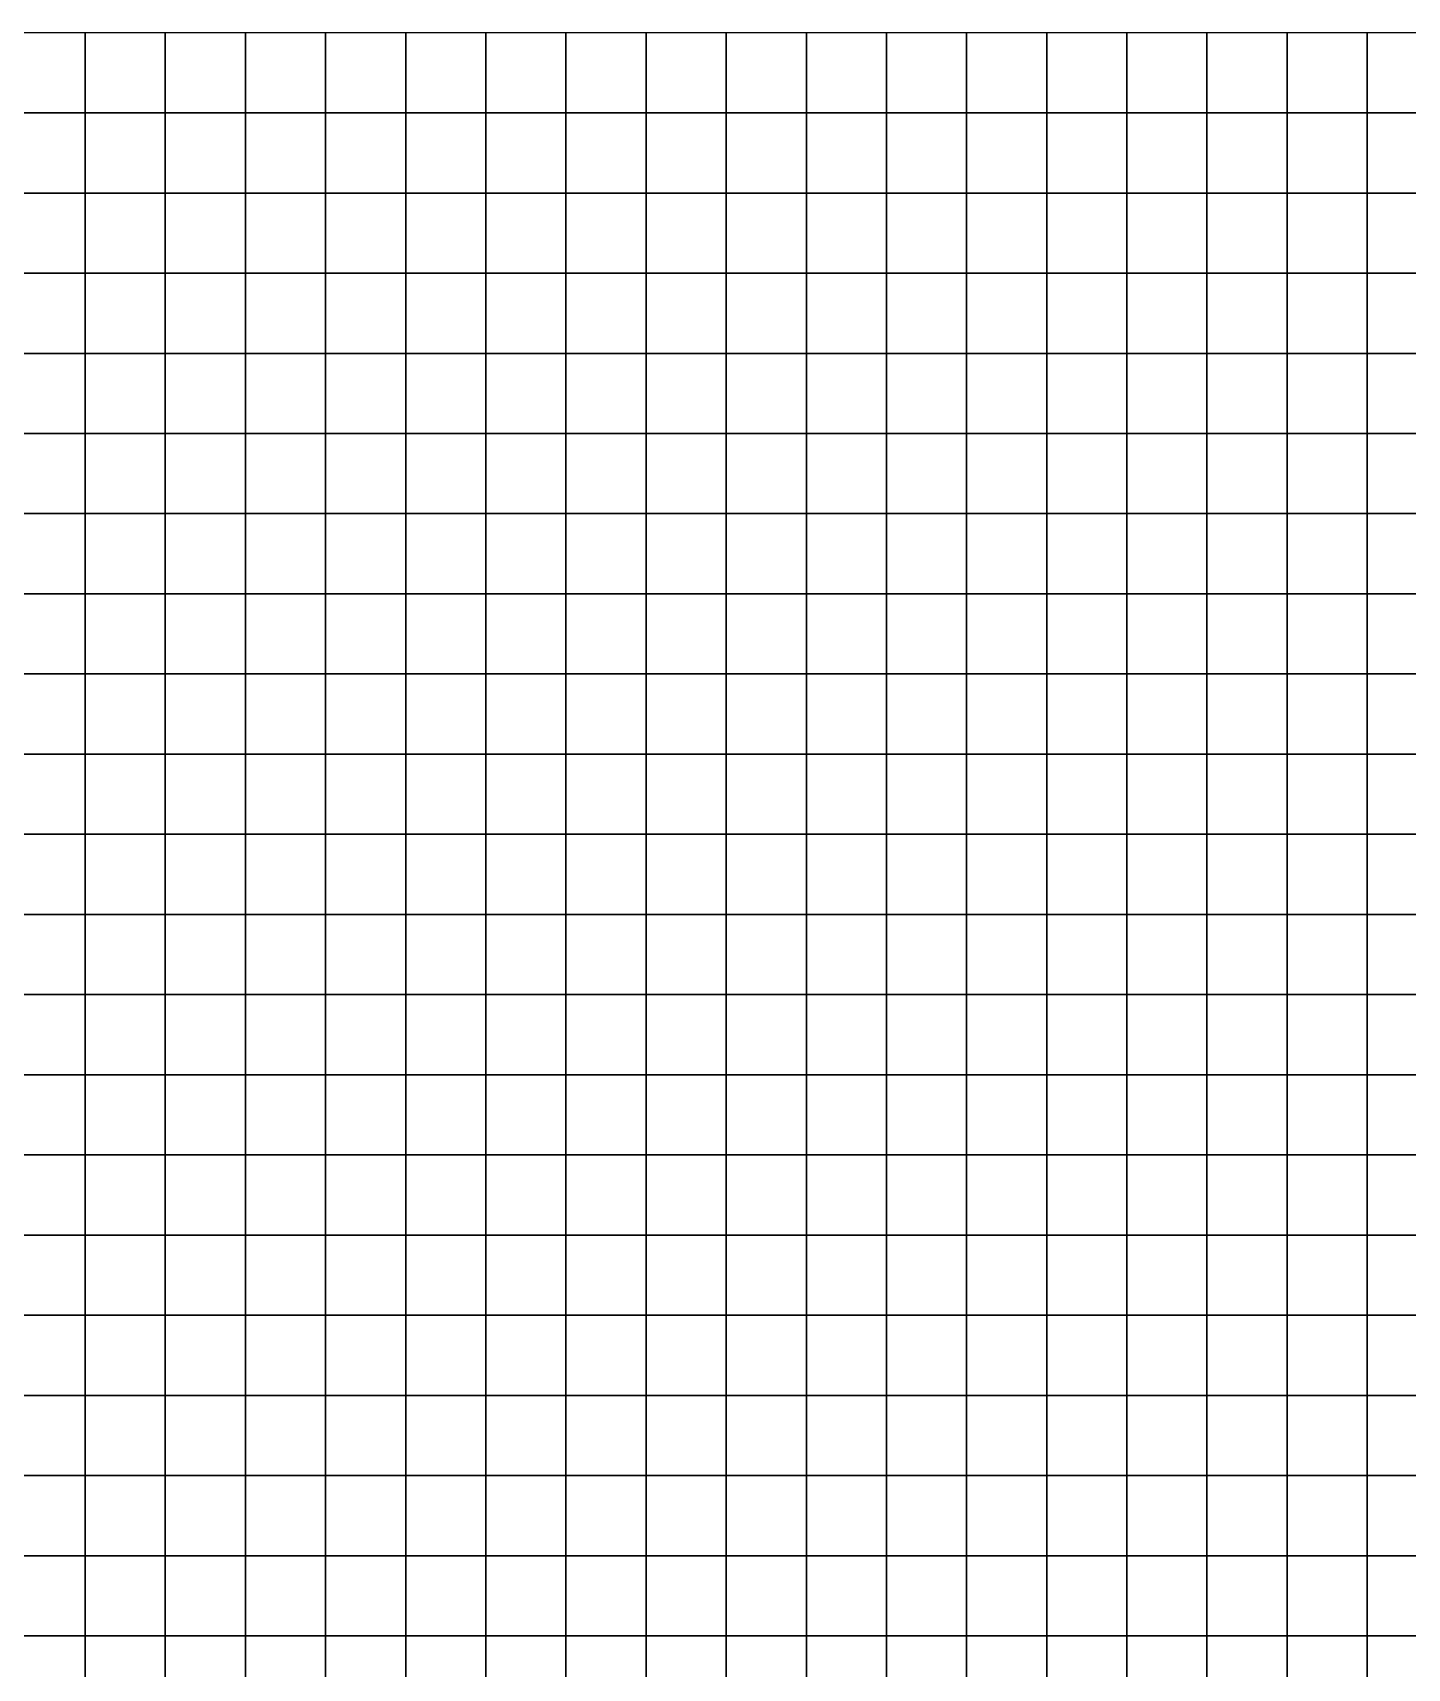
# Model space of a CAD drawing. Header units: metres. Extents: x 0 to 700, y 0 to 800.
# Drawn here: x 173.4 to 345, y 596 to 800 of the extents above; entities that cross this region are included whole.
import ezdxf

# ---------------------------------------------------------------- set-up
doc = ezdxf.new("R2010")
doc.units = ezdxf.units.M

msp = doc.modelspace()

# ---------------------------------------------------------------- linework, layer by layer
at = {"layer": 'C2'}
for points in [[(170, 790, -332.62), (180, 790, -332.88), (180, 800, -333.61), (170, 800, -333.09)], [(180, 790, -332.88), (190, 790, -332.36), (190, 800, -333.48), (180, 800, -333.61)], [(190, 790, -332.36), (200, 790, -332.32), (200, 800, -333.63), (190, 800, -333.48)], [(200, 790, -332.32), (210, 790, -333.01), (210, 800, -334.46), (200, 800, -333.63)], [(210, 790, -333.01), (220, 790, -333.74), (220, 800, -335.28), (210, 800, -334.46)], [(220, 790, -333.74), (230, 790, -334.31), (230, 800, -335.93), (220, 800, -335.28)], [(230, 790, -334.31), (240, 790, -334.51), (240, 800, -336.16), (230, 800, -335.93)], [(240, 790, -334.51), (250, 790, -334.75), (250, 800, -336.42), (240, 800, -336.16)], [(250, 790, -334.75), (260, 790, -334.95), (260, 800, -336.64), (250, 800, -336.42)], [(260, 790, -334.95), (270, 790, -335.06), (270, 800, -336.67), (260, 800, -336.64)], [(270, 790, -335.06), (280, 790, -334.87), (280, 800, -336.39), (270, 800, -336.67)], [(280, 790, -334.87), (290, 790, -334.58), (290, 800, -336.05), (280, 800, -336.39)], [(290, 790, -334.58), (300, 790, -334.03), (300, 800, -335.48), (290, 800, -336.05)], [(300, 790, -334.03), (310, 790, -333.4), (310, 800, -334.85), (300, 800, -335.48)], [(310, 790, -333.4), (320, 790, -332.76), (320, 800, -334.3), (310, 800, -334.85)], [(320, 790, -332.76), (330, 790, -332.41), (330, 800, -334.08), (320, 800, -334.3)], [(330, 790, -332.41), (340, 790, -332), (340, 800, -333.9), (330, 800, -334.08)], [(340, 790, -332), (350, 790, -331.45), (350, 800, -333.58), (340, 800, -333.9)], [(170, 780, -331.45), (180, 780, -331.56), (180, 790, -332.88), (170, 790, -332.62)], [(180, 780, -331.56), (190, 780, -330.56), (190, 790, -332.36), (180, 790, -332.88)], [(190, 780, -330.56), (200, 780, -330.47), (200, 790, -332.32), (190, 790, -332.36)], [(200, 780, -330.47), (210, 780, -331.03), (210, 790, -333.01), (200, 790, -332.32)], [(210, 780, -331.03), (220, 780, -331.72), (220, 790, -333.74), (210, 790, -333.01)], [(220, 780, -331.72), (230, 780, -332.22), (230, 790, -334.31), (220, 790, -333.74)], [(230, 780, -332.22), (240, 780, -332.31), (240, 790, -334.51), (230, 790, -334.31)], [(240, 780, -332.31), (250, 780, -332.53), (250, 790, -334.75), (240, 790, -334.51)], [(250, 780, -332.53), (260, 780, -332.73), (260, 790, -334.95), (250, 790, -334.75)], [(260, 780, -332.73), (270, 780, -332.97), (270, 790, -335.06), (260, 790, -334.95)], [(270, 780, -332.97), (280, 780, -332.87), (280, 790, -334.87), (270, 790, -335.06)], [(280, 780, -332.87), (290, 780, -332.62), (290, 790, -334.58), (280, 790, -334.87)], [(290, 780, -332.62), (300, 780, -332.17), (300, 790, -334.03), (290, 790, -334.58)], [(300, 780, -332.17), (310, 780, -331.63), (310, 790, -333.4), (300, 790, -334.03)], [(310, 780, -331.63), (320, 780, -330.97), (320, 790, -332.76), (310, 790, -333.4)], [(320, 780, -330.97), (330, 780, -330.61), (330, 790, -332.41), (320, 790, -332.76)], [(330, 780, -330.61), (340, 780, -330.03), (340, 790, -332), (330, 790, -332.41)], [(340, 780, -330.03), (350, 780, -329.4), (350, 790, -331.45), (340, 790, -332)], [(170, 770, -330.84), (180, 770, -330.63), (180, 780, -331.56), (170, 780, -331.45)], [(180, 770, -330.63), (190, 770, -329.15), (190, 780, -330.56), (180, 780, -331.56)], [(190, 770, -329.15), (200, 770, -328.77), (200, 780, -330.47), (190, 780, -330.56)], [(200, 770, -328.77), (210, 770, -329.08), (210, 780, -331.03), (200, 780, -330.47)], [(210, 770, -329.08), (220, 770, -329.69), (220, 780, -331.72), (210, 780, -331.03)], [(220, 770, -329.69), (230, 770, -330.08), (230, 780, -332.22), (220, 780, -331.72)], [(230, 770, -330.08), (240, 770, -330.06), (240, 780, -332.31), (230, 780, -332.22)], [(240, 770, -330.06), (250, 770, -330.25), (250, 780, -332.53), (240, 780, -332.31)], [(250, 770, -330.25), (260, 770, -330.43), (260, 780, -332.73), (250, 780, -332.53)], [(260, 770, -330.43), (270, 770, -330.78), (270, 780, -332.97), (260, 780, -332.73)], [(270, 770, -330.78), (280, 770, -330.77), (280, 780, -332.87), (270, 780, -332.97)], [(280, 770, -330.77), (290, 770, -330.52), (290, 780, -332.62), (280, 780, -332.87)], [(290, 770, -330.52), (300, 770, -330.16), (300, 780, -332.17), (290, 780, -332.62)], [(300, 770, -330.16), (310, 770, -329.69), (310, 780, -331.63), (300, 780, -332.17)], [(310, 770, -329.69), (320, 770, -329.02), (320, 780, -330.97), (310, 780, -331.63)], [(320, 770, -329.02), (330, 770, -328.61), (330, 780, -330.61), (320, 780, -330.97)], [(330, 770, -328.61), (340, 770, -327.87), (340, 780, -330.03), (330, 780, -330.61)], [(340, 770, -327.87), (350, 770, -327.08), (350, 780, -329.4), (340, 780, -330.03)], [(170, 760, -330.57), (180, 760, -329.92), (180, 770, -330.63), (170, 770, -330.84)], [(180, 760, -329.92), (190, 760, -327.98), (190, 770, -329.15), (180, 770, -330.63)], [(190, 760, -327.98), (200, 760, -327.24), (200, 770, -328.77), (190, 770, -329.15)], [(200, 760, -327.24), (210, 760, -327.18), (210, 770, -329.08), (200, 770, -328.77)], [(210, 760, -327.18), (220, 760, -327.56), (220, 770, -329.69), (210, 770, -329.08)], [(220, 760, -327.56), (230, 760, -327.8), (230, 770, -330.08), (220, 770, -329.69)], [(230, 760, -327.8), (240, 760, -327.72), (240, 770, -330.06), (230, 770, -330.08)], [(240, 760, -327.72), (250, 760, -327.87), (250, 770, -330.25), (240, 770, -330.06)], [(250, 760, -327.87), (260, 760, -328.03), (260, 770, -330.43), (250, 770, -330.25)], [(260, 760, -328.03), (270, 760, -328.42), (270, 770, -330.78), (260, 770, -330.43)], [(270, 760, -328.42), (280, 760, -328.5), (280, 770, -330.77), (270, 770, -330.78)], [(280, 760, -328.5), (290, 760, -328.3), (290, 770, -330.52), (280, 770, -330.77)], [(290, 760, -328.3), (300, 760, -328.01), (300, 770, -330.16), (290, 770, -330.52)], [(300, 760, -328.01), (310, 760, -327.59), (310, 770, -329.69), (300, 770, -330.16)], [(310, 760, -327.59), (320, 760, -326.88), (320, 770, -329.02), (310, 770, -329.69)], [(320, 760, -326.88), (330, 760, -326.38), (330, 770, -328.61), (320, 770, -329.02)], [(330, 760, -326.38), (340, 760, -325.46), (340, 770, -327.87), (330, 770, -328.61)], [(340, 760, -325.46), (350, 760, -324.46), (350, 770, -327.08), (340, 770, -327.87)], [(170, 750, -330.09), (180, 750, -329.07), (180, 760, -329.92), (170, 760, -330.57)], [(180, 750, -329.07), (190, 750, -326.72), (190, 760, -327.98), (180, 760, -329.92)], [(190, 750, -326.72), (200, 750, -325.71), (200, 760, -327.24), (190, 760, -327.98)], [(200, 750, -325.71), (210, 750, -325.35), (210, 760, -327.18), (200, 760, -327.24)], [(210, 750, -325.35), (220, 750, -325.43), (220, 760, -327.56), (210, 760, -327.18)], [(220, 750, -325.43), (230, 750, -325.49), (230, 760, -327.8), (220, 760, -327.56)], [(230, 750, -325.49), (240, 750, -325.35), (240, 760, -327.72), (230, 760, -327.8)], [(240, 750, -325.35), (250, 750, -325.46), (250, 760, -327.87), (240, 760, -327.72)], [(250, 750, -325.46), (260, 750, -325.62), (260, 760, -328.03), (250, 760, -327.87)], [(260, 750, -325.62), (270, 750, -326.02), (270, 760, -328.42), (260, 760, -328.03)], [(270, 750, -326.02), (280, 750, -326.17), (280, 760, -328.5), (270, 760, -328.42)], [(280, 750, -326.17), (290, 750, -326.07), (290, 760, -328.3), (280, 760, -328.5)], [(290, 750, -326.07), (300, 750, -325.9), (300, 760, -328.01), (290, 760, -328.3)], [(300, 750, -325.9), (310, 750, -325.59), (310, 760, -327.59), (300, 760, -328.01)], [(310, 750, -325.59), (320, 750, -325.01), (320, 760, -326.88), (310, 760, -327.59)], [(320, 750, -325.01), (330, 750, -324.53), (330, 760, -326.38), (320, 760, -326.88)], [(330, 750, -324.53), (340, 750, -323.56), (340, 760, -325.46), (330, 760, -326.38)], [(340, 750, -323.56), (350, 750, -322.53), (350, 760, -324.46), (340, 760, -325.46)], [(170, 740, -328.88), (180, 740, -327.64), (180, 750, -329.07), (170, 750, -330.09)], [(180, 740, -327.64), (190, 740, -324.9), (190, 750, -326.72), (180, 750, -329.07)], [(190, 740, -324.9), (200, 740, -323.72), (200, 750, -325.71), (190, 750, -326.72)], [(200, 740, -323.72), (210, 740, -323.14), (210, 750, -325.35), (200, 750, -325.71)], [(210, 740, -323.14), (220, 740, -322.99), (220, 750, -325.43), (210, 750, -325.35)], [(220, 740, -322.99), (230, 740, -322.94), (230, 750, -325.49), (220, 750, -325.43)], [(230, 740, -322.94), (240, 740, -322.7), (240, 750, -325.35), (230, 750, -325.49)], [(240, 740, -322.7), (250, 740, -322.78), (250, 750, -325.46), (240, 750, -325.35)], [(250, 740, -322.78), (260, 740, -322.95), (260, 750, -325.62), (250, 750, -325.46)], [(260, 740, -322.95), (270, 740, -323.42), (270, 750, -326.02), (260, 750, -325.62)], [(270, 740, -323.42), (280, 740, -323.62), (280, 750, -326.17), (270, 750, -326.02)], [(280, 740, -323.62), (290, 740, -323.67), (290, 750, -326.07), (280, 750, -326.17)], [(290, 740, -323.67), (300, 740, -323.64), (300, 750, -325.9), (290, 750, -326.07)], [(300, 740, -323.64), (310, 740, -323.47), (310, 750, -325.59), (300, 750, -325.9)], [(310, 740, -323.47), (320, 740, -323.17), (320, 750, -325.01), (310, 750, -325.59)], [(320, 740, -323.17), (330, 740, -322.85), (330, 750, -324.53), (320, 750, -325.01)], [(330, 740, -322.85), (340, 740, -322.03), (340, 750, -323.56), (330, 750, -324.53)], [(340, 740, -322.03), (350, 740, -321.19), (350, 750, -322.53), (340, 750, -323.56)], [(170, 730, -326.92), (180, 730, -325.68), (180, 740, -327.64), (170, 740, -328.88)], [(180, 730, -325.68), (190, 730, -322.59), (190, 740, -324.9), (180, 740, -327.64)], [(190, 730, -322.59), (200, 730, -321.45), (200, 740, -323.72), (190, 740, -324.9)], [(200, 730, -321.45), (210, 730, -320.78), (210, 740, -323.14), (200, 740, -323.72)], [(210, 730, -320.78), (220, 730, -320.55), (220, 740, -322.99), (210, 740, -323.14)], [(220, 730, -320.55), (230, 730, -320.42), (230, 740, -322.94), (220, 740, -322.99)], [(230, 730, -320.42), (240, 730, -320.01), (240, 740, -322.7), (230, 740, -322.94)], [(240, 730, -320.01), (250, 730, -320.1), (250, 740, -322.78), (240, 740, -322.7)], [(250, 730, -320.1), (260, 730, -320.28), (260, 740, -322.95), (250, 740, -322.78)], [(260, 730, -320.28), (270, 730, -320.82), (270, 740, -323.42), (260, 740, -322.95)], [(270, 730, -320.82), (280, 730, -321.07), (280, 740, -323.62), (270, 740, -323.42)], [(280, 730, -321.07), (290, 730, -321.15), (290, 740, -323.67), (280, 740, -323.62)], [(290, 730, -321.15), (300, 730, -321.24), (300, 740, -323.64), (290, 740, -323.67)], [(300, 730, -321.24), (310, 730, -321.28), (310, 740, -323.47), (300, 740, -323.64)], [(310, 730, -321.28), (320, 730, -321.21), (320, 740, -323.17), (310, 740, -323.47)], [(320, 730, -321.21), (330, 730, -321.11), (330, 740, -322.85), (320, 740, -323.17)], [(330, 730, -321.11), (340, 730, -320.52), (340, 740, -322.03), (330, 740, -322.85)], [(340, 730, -320.52), (350, 730, -319.99), (350, 740, -321.19), (340, 740, -322.03)], [(170, 720, -325.99), (180, 720, -324.66), (180, 730, -325.68), (170, 730, -326.92)], [(180, 720, -324.66), (190, 720, -321.39), (190, 730, -322.59), (180, 730, -325.68)], [(190, 720, -321.39), (200, 720, -320.1), (200, 730, -321.45), (190, 730, -322.59)], [(200, 720, -320.1), (210, 720, -319.22), (210, 730, -320.78), (200, 730, -321.45)], [(210, 720, -319.22), (220, 720, -318.88), (220, 730, -320.55), (210, 730, -320.78)], [(220, 720, -318.88), (230, 720, -318.62), (230, 730, -320.42), (220, 730, -320.55)], [(230, 720, -318.62), (240, 720, -318.04), (240, 730, -320.01), (230, 730, -320.42)], [(240, 720, -318.04), (250, 720, -318.03), (250, 730, -320.1), (240, 730, -320.01)], [(250, 720, -318.03), (260, 720, -318.15), (260, 730, -320.28), (250, 730, -320.1)], [(260, 720, -318.15), (270, 720, -318.66), (270, 730, -320.82), (260, 730, -320.28)], [(270, 720, -318.66), (280, 720, -318.89), (280, 730, -321.07), (270, 730, -320.82)], [(280, 720, -318.89), (290, 720, -318.94), (290, 730, -321.15), (280, 730, -321.07)], [(290, 720, -318.94), (300, 720, -319.09), (300, 730, -321.24), (290, 730, -321.15)], [(300, 720, -319.09), (310, 720, -319.21), (310, 730, -321.28), (300, 730, -321.24)], [(310, 720, -319.21), (320, 720, -319.22), (320, 730, -321.21), (310, 730, -321.28)], [(320, 720, -319.22), (330, 720, -319.21), (330, 730, -321.11), (320, 730, -321.21)], [(330, 720, -319.21), (340, 720, -318.75), (340, 730, -320.52), (330, 730, -321.11)], [(340, 720, -318.75), (350, 720, -318.42), (350, 730, -319.99), (340, 730, -320.52)], [(170, 710, -326.22), (180, 710, -324.59), (180, 720, -324.66), (170, 720, -325.99)], [(180, 710, -324.59), (190, 710, -321.31), (190, 720, -321.39), (180, 720, -324.66)], [(190, 710, -321.31), (200, 710, -319.64), (200, 720, -320.1), (190, 720, -321.39)], [(200, 710, -319.64), (210, 710, -318.41), (210, 720, -319.22), (200, 720, -320.1)], [(210, 710, -318.41), (220, 710, -317.75), (220, 720, -318.88), (210, 720, -319.22)], [(220, 710, -317.75), (230, 710, -317.26), (230, 720, -318.62), (220, 720, -318.88)], [(230, 710, -317.26), (240, 710, -316.58), (240, 720, -318.04), (230, 720, -318.62)], [(240, 710, -316.58), (250, 710, -316.41), (250, 720, -318.03), (240, 720, -318.04)], [(250, 710, -316.41), (260, 710, -316.42), (260, 720, -318.15), (250, 720, -318.03)], [(260, 710, -316.42), (270, 710, -316.79), (270, 720, -318.66), (260, 720, -318.15)], [(270, 710, -316.79), (280, 710, -317), (280, 720, -318.89), (270, 720, -318.66)], [(280, 710, -317), (290, 710, -317.06), (290, 720, -318.94), (280, 720, -318.89)], [(290, 710, -317.06), (300, 710, -317.2), (300, 720, -319.09), (290, 720, -318.94)], [(300, 710, -317.2), (310, 710, -317.3), (310, 720, -319.21), (300, 720, -319.09)], [(310, 710, -317.3), (320, 710, -317.35), (320, 720, -319.22), (310, 720, -319.21)], [(320, 710, -317.35), (330, 710, -317.33), (330, 720, -319.21), (320, 720, -319.22)], [(330, 710, -317.33), (340, 710, -316.96), (340, 720, -318.75), (330, 720, -319.21)], [(340, 710, -316.96), (350, 710, -316.65), (350, 720, -318.42), (340, 720, -318.75)], [(170, 700, -326.34), (180, 700, -324.63), (180, 710, -324.59), (170, 710, -326.22)], [(180, 700, -324.63), (190, 700, -321.44), (190, 710, -321.31), (180, 710, -324.59)], [(190, 700, -321.44), (200, 700, -319.63), (200, 710, -319.64), (190, 710, -321.31)], [(200, 700, -319.63), (210, 700, -318.19), (210, 710, -318.41), (200, 710, -319.64)], [(210, 700, -318.19), (220, 700, -317.08), (220, 710, -317.75), (210, 710, -318.41)], [(220, 700, -317.08), (230, 700, -316.39), (230, 710, -317.26), (220, 710, -317.75)], [(230, 700, -316.39), (240, 700, -315.68), (240, 710, -316.58), (230, 710, -317.26)], [(240, 700, -315.68), (250, 700, -315.37), (250, 710, -316.41), (240, 710, -316.58)], [(250, 700, -315.37), (260, 700, -315.26), (260, 710, -316.42), (250, 710, -316.41)], [(260, 700, -315.26), (270, 700, -315.36), (270, 710, -316.79), (260, 710, -316.42)], [(270, 700, -315.36), (280, 700, -315.51), (280, 710, -317), (270, 710, -316.79)], [(280, 700, -315.51), (290, 700, -315.73), (290, 710, -317.06), (280, 710, -317)], [(290, 700, -315.73), (300, 700, -315.85), (300, 710, -317.2), (290, 710, -317.06)], [(300, 700, -315.85), (310, 700, -315.94), (310, 710, -317.3), (300, 710, -317.2)], [(310, 700, -315.94), (320, 700, -315.91), (320, 710, -317.35), (310, 710, -317.3)], [(320, 700, -315.91), (330, 700, -315.83), (330, 710, -317.33), (320, 710, -317.35)], [(330, 700, -315.83), (340, 700, -315.61), (340, 710, -316.96), (330, 710, -317.33)], [(340, 700, -315.61), (350, 700, -315.34), (350, 710, -316.65), (340, 710, -316.96)], [(170, 690, -326.37), (180, 690, -324.86), (180, 700, -324.63), (170, 700, -326.34)], [(180, 690, -324.86), (190, 690, -321.93), (190, 700, -321.44), (180, 700, -324.63)], [(190, 690, -321.93), (200, 690, -320.23), (200, 700, -319.63), (190, 700, -321.44)], [(200, 690, -320.23), (210, 690, -318.76), (210, 700, -318.19), (200, 700, -319.63)], [(210, 690, -318.76), (220, 690, -317.27), (220, 700, -317.08), (210, 700, -318.19)], [(220, 690, -317.27), (230, 690, -316.48), (230, 700, -316.39), (220, 700, -317.08)], [(230, 690, -316.48), (240, 690, -315.89), (240, 700, -315.68), (230, 700, -316.39)], [(240, 690, -315.89), (250, 690, -315.48), (250, 700, -315.37), (240, 700, -315.68)], [(250, 690, -315.48), (260, 690, -315.19), (260, 700, -315.26), (250, 700, -315.37)], [(260, 690, -315.19), (270, 690, -314.88), (270, 700, -315.36), (260, 700, -315.26)], [(270, 690, -314.88), (280, 690, -314.94), (280, 700, -315.51), (270, 700, -315.36)], [(280, 690, -314.94), (290, 690, -315.43), (290, 700, -315.73), (280, 700, -315.51)], [(290, 690, -315.43), (300, 690, -315.55), (300, 700, -315.85), (290, 700, -315.73)], [(300, 690, -315.55), (310, 690, -315.53), (310, 700, -315.94), (300, 700, -315.85)], [(310, 690, -315.53), (320, 690, -315.17), (320, 700, -315.91), (310, 700, -315.94)], [(320, 690, -315.17), (330, 690, -315.02), (330, 700, -315.83), (320, 700, -315.91)], [(330, 690, -315.02), (340, 690, -315.04), (340, 700, -315.61), (330, 700, -315.83)], [(340, 690, -315.04), (350, 690, -314.82), (350, 700, -315.34), (340, 700, -315.61)], [(170, 680, -326.84), (180, 680, -325.79), (180, 690, -324.86), (170, 690, -326.37)], [(180, 680, -325.79), (190, 680, -323.35), (190, 690, -321.93), (180, 690, -324.86)], [(190, 680, -323.35), (200, 680, -322.01), (200, 690, -320.23), (190, 690, -321.93)], [(200, 680, -322.01), (210, 680, -320.81), (210, 690, -318.76), (200, 690, -320.23)], [(210, 680, -320.81), (220, 680, -318.85), (220, 690, -317.27), (210, 690, -318.76)], [(220, 680, -318.85), (230, 680, -318.11), (230, 690, -316.48), (220, 690, -317.27)], [(230, 680, -318.11), (240, 680, -317.84), (240, 690, -315.89), (230, 690, -316.48)], [(240, 680, -317.84), (250, 680, -317.33), (250, 690, -315.48), (240, 690, -315.89)], [(250, 680, -317.33), (260, 680, -316.94), (260, 690, -315.19), (250, 690, -315.48)], [(260, 680, -316.94), (270, 680, -315.98), (270, 690, -314.88), (260, 690, -315.19)], [(270, 680, -315.98), (280, 680, -315.91), (280, 690, -314.94), (270, 690, -314.88)], [(280, 680, -315.91), (290, 680, -316.89), (290, 690, -315.43), (280, 690, -314.94)], [(290, 680, -316.89), (300, 680, -316.78), (300, 690, -315.55), (290, 690, -315.43)], [(300, 680, -316.78), (310, 680, -316.54), (310, 690, -315.53), (300, 690, -315.55)], [(310, 680, -316.54), (320, 680, -315.63), (320, 690, -315.17), (310, 690, -315.53)], [(320, 680, -315.63), (330, 680, -315.3), (330, 690, -315.02), (320, 690, -315.17)], [(330, 680, -315.3), (340, 680, -315.67), (340, 690, -315.04), (330, 690, -315.02)], [(340, 680, -315.67), (350, 680, -315.27), (350, 690, -314.82), (340, 690, -315.04)], [(170, 670, -327.74), (180, 670, -326.87), (180, 680, -325.79), (170, 680, -326.84)], [(180, 670, -326.87), (190, 670, -324.79), (190, 680, -323.35), (180, 680, -325.79)], [(190, 670, -324.79), (200, 670, -323.51), (200, 680, -322.01), (190, 680, -323.35)], [(200, 670, -323.51), (210, 670, -322.2), (210, 680, -320.81), (200, 680, -322.01)], [(210, 670, -322.2), (220, 670, -319.79), (220, 680, -318.85), (210, 680, -320.81)], [(220, 670, -319.79), (230, 670, -318.92), (230, 680, -318.11), (220, 680, -318.85)], [(230, 670, -318.92), (240, 670, -318.79), (240, 680, -317.84), (230, 680, -318.11)], [(240, 670, -318.79), (250, 670, -318.16), (250, 680, -317.33), (240, 680, -317.84)], [(250, 670, -318.16), (260, 670, -317.57), (260, 680, -316.94), (250, 680, -317.33)], [(260, 670, -317.57), (270, 670, -316.17), (270, 680, -315.98), (260, 680, -316.94)], [(270, 670, -316.17), (280, 670, -316.01), (280, 680, -315.91), (270, 680, -315.98)], [(280, 670, -316.01), (290, 670, -317.25), (290, 680, -316.89), (280, 680, -315.91)], [(290, 670, -317.25), (300, 670, -317.08), (300, 680, -316.78), (290, 680, -316.89)], [(300, 670, -317.08), (310, 670, -316.69), (310, 680, -316.54), (300, 680, -316.78)], [(310, 670, -316.69), (320, 670, -315.35), (320, 680, -315.63), (310, 680, -316.54)], [(320, 670, -315.35), (330, 670, -314.84), (330, 680, -315.3), (320, 680, -315.63)], [(330, 670, -314.84), (340, 670, -315.38), (340, 680, -315.67), (330, 680, -315.3)], [(340, 670, -315.38), (350, 670, -314.91), (350, 680, -315.27), (340, 680, -315.67)], [(170, 660, -329.32), (180, 660, -328.28), (180, 670, -326.87), (170, 670, -327.74)], [(180, 660, -328.28), (190, 660, -326.45), (190, 670, -324.79), (180, 670, -326.87)], [(190, 660, -326.45), (200, 660, -324.84), (200, 670, -323.51), (190, 670, -324.79)], [(200, 660, -324.84), (210, 660, -323.22), (210, 670, -322.2), (200, 670, -323.51)], [(210, 660, -323.22), (220, 660, -320.35), (220, 670, -319.79), (210, 670, -322.2)], [(220, 660, -320.35), (230, 660, -319.25), (230, 670, -318.92), (220, 670, -319.79)], [(230, 660, -319.25), (240, 660, -319.09), (240, 670, -318.79), (230, 670, -318.92)], [(240, 660, -319.09), (250, 660, -318.25), (250, 670, -318.16), (240, 670, -318.79)], [(250, 660, -318.25), (260, 660, -317.51), (260, 670, -317.57), (250, 670, -318.16)], [(260, 660, -317.51), (270, 660, -315.84), (270, 670, -316.17), (260, 670, -317.57)], [(270, 660, -315.84), (280, 660, -315.61), (280, 670, -316.01), (270, 670, -316.17)], [(280, 660, -315.61), (290, 660, -316.97), (290, 670, -317.25), (280, 670, -316.01)], [(290, 660, -316.97), (300, 660, -316.75), (300, 670, -317.08), (290, 670, -317.25)], [(300, 660, -316.75), (310, 660, -316.24), (310, 670, -316.69), (300, 670, -317.08)], [(310, 660, -316.24), (320, 660, -314.66), (320, 670, -315.35), (310, 670, -316.69)], [(320, 660, -314.66), (330, 660, -314), (330, 670, -314.84), (320, 670, -315.35)], [(330, 660, -314), (340, 660, -314.57), (340, 670, -315.38), (330, 670, -314.84)], [(340, 660, -314.57), (350, 660, -313.99), (350, 670, -314.91), (340, 670, -315.38)], [(170, 650, -329.95), (180, 650, -328.87), (180, 660, -328.28), (170, 660, -329.32)], [(180, 650, -328.87), (190, 650, -327.2), (190, 660, -326.45), (180, 660, -328.28)], [(190, 650, -327.2), (200, 650, -325.5), (200, 660, -324.84), (190, 660, -326.45)], [(200, 650, -325.5), (210, 650, -323.72), (210, 660, -323.22), (200, 660, -324.84)], [(210, 650, -323.72), (220, 650, -320.54), (220, 660, -320.35), (210, 660, -323.22)], [(220, 650, -320.54), (230, 650, -319.28), (230, 660, -319.25), (220, 660, -320.35)], [(230, 650, -319.28), (240, 650, -319.15), (240, 660, -319.09), (230, 660, -319.25)], [(240, 650, -319.15), (250, 650, -318.2), (250, 660, -318.25), (240, 660, -319.09)], [(250, 650, -318.2), (260, 650, -317.35), (260, 660, -317.51), (250, 660, -318.25)], [(260, 650, -317.35), (270, 650, -315.48), (270, 660, -315.84), (260, 660, -317.51)], [(270, 650, -315.48), (280, 650, -315.18), (280, 660, -315.61), (270, 660, -315.84)], [(280, 650, -315.18), (290, 650, -316.61), (290, 660, -316.97), (280, 660, -315.61)], [(290, 650, -316.61), (300, 650, -316.34), (300, 660, -316.75), (290, 660, -316.97)], [(300, 650, -316.34), (310, 650, -315.76), (310, 660, -316.24), (300, 660, -316.75)], [(310, 650, -315.76), (320, 650, -314.05), (320, 660, -314.66), (310, 660, -316.24)], [(320, 650, -314.05), (330, 650, -313.28), (330, 660, -314), (320, 660, -314.66)], [(330, 650, -313.28), (340, 650, -313.84), (340, 660, -314.57), (330, 660, -314)], [(340, 650, -313.84), (350, 650, -313.18), (350, 660, -313.99), (340, 660, -314.57)], [(170, 640, -329.9), (180, 640, -329.01), (180, 650, -328.87), (170, 650, -329.95)], [(180, 640, -329.01), (190, 640, -327.54), (190, 650, -327.2), (180, 650, -328.87)], [(190, 640, -327.54), (200, 640, -325.99), (200, 650, -325.5), (190, 650, -327.2)], [(200, 640, -325.99), (210, 640, -324.31), (210, 650, -323.72), (200, 650, -325.5)], [(210, 640, -324.31), (220, 640, -320.99), (220, 650, -320.54), (210, 650, -323.72)], [(220, 640, -320.99), (230, 640, -319.8), (230, 650, -319.28), (220, 650, -320.54)], [(230, 640, -319.8), (240, 640, -319.95), (240, 650, -319.15), (230, 650, -319.28)], [(240, 640, -319.95), (250, 640, -319.01), (250, 650, -318.2), (240, 650, -319.15)], [(250, 640, -319.01), (260, 640, -318.06), (260, 650, -317.35), (250, 650, -318.2)], [(260, 640, -318.06), (270, 640, -315.93), (270, 650, -315.48), (260, 650, -317.35)], [(270, 640, -315.93), (280, 640, -315.54), (280, 650, -315.18), (270, 650, -315.48)], [(280, 640, -315.54), (290, 640, -317.12), (290, 650, -316.61), (280, 650, -315.18)], [(290, 640, -317.12), (300, 640, -316.79), (300, 650, -316.34), (290, 650, -316.61)], [(300, 640, -316.79), (310, 640, -316.07), (310, 650, -315.76), (300, 650, -316.34)], [(310, 640, -316.07), (320, 640, -314.07), (320, 650, -314.05), (310, 650, -315.76)], [(320, 640, -314.07), (330, 640, -313.15), (330, 650, -313.28), (320, 650, -314.05)], [(330, 640, -313.15), (340, 640, -313.76), (340, 650, -313.84), (330, 650, -313.28)], [(340, 640, -313.76), (350, 640, -313.02), (350, 650, -313.18), (340, 650, -313.84)], [(170, 630, -329.21), (180, 630, -328.72), (180, 640, -329.01), (170, 640, -329.9)], [(180, 630, -328.72), (190, 630, -327.44), (190, 640, -327.54), (180, 640, -329.01)], [(190, 630, -327.44), (200, 630, -326.33), (200, 640, -325.99), (190, 640, -327.54)], [(200, 630, -326.33), (210, 630, -324.98), (210, 640, -324.31), (200, 640, -325.99)], [(210, 630, -324.98), (220, 630, -321.65), (220, 640, -320.99), (210, 640, -324.31)], [(220, 630, -321.65), (230, 630, -320.65), (230, 640, -319.8), (220, 640, -320.99)], [(230, 630, -320.65), (240, 630, -321.16), (240, 640, -319.95), (230, 640, -319.8)], [(240, 630, -321.16), (250, 630, -320.26), (250, 640, -319.01), (240, 640, -319.95)], [(250, 630, -320.26), (260, 630, -319.23), (260, 640, -318.06), (250, 640, -319.01)], [(260, 630, -319.23), (270, 630, -316.82), (270, 640, -315.93), (260, 640, -318.06)], [(270, 630, -316.82), (280, 630, -316.32), (280, 640, -315.54), (270, 640, -315.93)], [(280, 630, -316.32), (290, 630, -318.05), (290, 640, -317.12), (280, 640, -315.54)], [(290, 630, -318.05), (300, 630, -317.59), (300, 640, -316.79), (290, 640, -317.12)], [(300, 630, -317.59), (310, 630, -316.76), (310, 640, -316.07), (300, 640, -316.79)], [(310, 630, -316.76), (320, 630, -314.45), (320, 640, -314.07), (310, 640, -316.07)], [(320, 630, -314.45), (330, 630, -313.45), (330, 640, -313.15), (320, 640, -314.07)], [(330, 630, -313.45), (340, 630, -314.13), (340, 640, -313.76), (330, 640, -313.15)], [(340, 630, -314.13), (350, 630, -313.3), (350, 640, -313.02), (340, 640, -313.76)], [(170, 620, -328.09), (180, 620, -327.43), (180, 630, -328.72), (170, 630, -329.21)], [(180, 620, -327.43), (190, 620, -325.95), (190, 630, -327.44), (180, 630, -328.72)], [(190, 620, -325.95), (200, 620, -324.77), (200, 630, -326.33), (190, 630, -327.44)], [(200, 620, -324.77), (210, 620, -323.48), (210, 630, -324.98), (200, 630, -326.33)], [(210, 620, -323.48), (220, 620, -320.37), (220, 630, -321.65), (210, 630, -324.98)], [(220, 620, -320.37), (230, 620, -319.52), (230, 630, -320.65), (220, 630, -321.65)], [(230, 620, -319.52), (240, 620, -320.13), (240, 630, -321.16), (230, 630, -320.65)], [(240, 620, -320.13), (250, 620, -319.38), (250, 630, -320.26), (240, 630, -321.16)], [(250, 620, -319.38), (260, 620, -318.5), (260, 630, -319.23), (250, 630, -320.26)], [(260, 620, -318.5), (270, 620, -316.32), (270, 630, -316.82), (260, 630, -319.23)], [(270, 620, -316.32), (280, 620, -315.83), (280, 630, -316.32), (270, 630, -316.82)], [(280, 620, -315.83), (290, 620, -317.47), (290, 630, -318.05), (280, 630, -316.32)], [(290, 620, -317.47), (300, 620, -316.99), (300, 630, -317.59), (290, 630, -318.05)], [(300, 620, -316.99), (310, 620, -316.17), (310, 630, -316.76), (300, 630, -317.59)], [(310, 620, -316.17), (320, 620, -313.9), (320, 630, -314.45), (310, 630, -316.76)], [(320, 620, -313.9), (330, 620, -312.84), (330, 630, -313.45), (320, 630, -314.45)], [(330, 620, -312.84), (340, 620, -313.33), (340, 630, -314.13), (330, 630, -313.45)], [(340, 620, -313.33), (350, 620, -312.4), (350, 630, -313.3), (340, 630, -314.13)], [(170, 610, -326.43), (180, 610, -325.11), (180, 620, -327.43), (170, 620, -328.09)], [(180, 610, -325.11), (190, 610, -323.03), (190, 620, -325.95), (180, 620, -327.43)], [(190, 610, -323.03), (200, 610, -321.37), (200, 620, -324.77), (190, 620, -325.95)], [(200, 610, -321.37), (210, 610, -319.73), (210, 620, -323.48), (200, 620, -324.77)], [(210, 610, -319.73), (220, 610, -317.03), (220, 620, -320.37), (210, 620, -323.48)], [(220, 610, -317.03), (230, 610, -316.18), (230, 620, -319.52), (220, 620, -320.37)], [(230, 610, -316.18), (240, 610, -316.65), (240, 620, -320.13), (230, 620, -319.52)], [(240, 610, -316.65), (250, 610, -316.08), (250, 620, -319.38), (240, 620, -320.13)], [(250, 610, -316.08), (260, 610, -315.4), (260, 620, -318.5), (250, 620, -319.38)], [(260, 610, -315.4), (270, 610, -313.9), (270, 620, -316.32), (260, 620, -318.5)], [(270, 610, -313.9), (280, 610, -313.58), (280, 620, -315.83), (270, 620, -316.32)], [(280, 610, -313.58), (290, 610, -314.8), (290, 620, -317.47), (280, 620, -315.83)], [(290, 610, -314.8), (300, 610, -314.55), (300, 620, -316.99), (290, 620, -317.47)], [(300, 610, -314.55), (310, 610, -313.89), (310, 620, -316.17), (300, 620, -316.99)], [(310, 610, -313.89), (320, 610, -312.03), (320, 620, -313.9), (310, 620, -316.17)], [(320, 610, -312.03), (330, 610, -311.02), (330, 620, -312.84), (320, 620, -313.9)], [(330, 610, -311.02), (340, 610, -311.06), (340, 620, -313.33), (330, 620, -312.84)], [(340, 610, -311.06), (350, 610, -310.21), (350, 620, -312.4), (340, 620, -313.33)], [(170, 600, -324.19), (180, 600, -322.44), (180, 610, -325.11), (170, 610, -326.43)], [(180, 600, -322.44), (190, 600, -319.79), (190, 610, -323.03), (180, 610, -325.11)], [(190, 600, -319.79), (200, 600, -317.9), (200, 610, -321.37), (190, 610, -323.03)], [(200, 600, -317.9), (210, 600, -316.25), (210, 610, -319.73), (200, 610, -321.37)], [(210, 600, -316.25), (220, 600, -313.99), (220, 610, -317.03), (210, 610, -319.73)], [(220, 600, -313.99), (230, 600, -313.36), (230, 610, -316.18), (220, 610, -317.03)], [(230, 600, -313.36), (240, 600, -313.84), (240, 610, -316.65), (230, 610, -316.18)], [(240, 600, -313.84), (250, 600, -313.54), (250, 610, -316.08), (240, 610, -316.65)], [(250, 600, -313.54), (260, 600, -313.2), (260, 610, -315.4), (250, 610, -316.08)], [(260, 600, -313.2), (270, 600, -312.3), (270, 610, -313.9), (260, 610, -315.4)], [(270, 600, -312.3), (280, 600, -312.16), (280, 610, -313.58), (270, 610, -313.9)], [(280, 600, -312.16), (290, 600, -313.15), (290, 610, -314.8), (280, 610, -313.58)], [(290, 600, -313.15), (300, 600, -312.93), (300, 610, -314.55), (290, 610, -314.8)], [(300, 600, -312.93), (310, 600, -312.38), (310, 610, -313.89), (300, 610, -314.55)], [(310, 600, -312.38), (320, 600, -310.85), (320, 610, -312.03), (310, 610, -313.89)], [(320, 600, -310.85), (330, 600, -309.85), (330, 610, -311.02), (320, 610, -312.03)], [(330, 600, -309.85), (340, 600, -309.51), (340, 610, -311.06), (330, 610, -311.02)], [(340, 600, -309.51), (350, 600, -308.54), (350, 610, -310.21), (340, 610, -311.06)], [(170, 590, -320.91), (180, 590, -319.13), (180, 600, -322.44), (170, 600, -324.19)], [(180, 590, -319.13), (190, 590, -315.99), (190, 600, -319.79), (180, 600, -322.44)], [(190, 590, -315.99), (200, 590, -314.17), (200, 600, -317.9), (190, 600, -319.79)], [(200, 590, -314.17), (210, 590, -312.82), (210, 600, -316.25), (200, 600, -317.9)], [(210, 590, -312.82), (220, 590, -311.14), (220, 600, -313.99), (210, 600, -316.25)], [(220, 590, -311.14), (230, 590, -310.93), (230, 600, -313.36), (220, 600, -313.99)], [(230, 590, -310.93), (240, 590, -311.57), (240, 600, -313.84), (230, 600, -313.36)], [(240, 590, -311.57), (250, 590, -311.61), (250, 600, -313.54), (240, 600, -313.84)], [(250, 590, -311.61), (260, 590, -311.6), (260, 600, -313.2), (250, 600, -313.54)], [(260, 590, -311.6), (270, 590, -311.21), (270, 600, -312.3), (260, 600, -313.2)], [(270, 590, -311.21), (280, 590, -311.26), (280, 600, -312.16), (270, 600, -312.3)], [(280, 590, -311.26), (290, 590, -312.17), (290, 600, -313.15), (280, 600, -312.16)], [(290, 590, -312.17), (300, 590, -311.99), (300, 600, -312.93), (290, 600, -313.15)], [(300, 590, -311.99), (310, 590, -311.44), (310, 600, -312.38), (300, 600, -312.93)], [(310, 590, -311.44), (320, 590, -310.07), (320, 600, -310.85), (310, 600, -312.38)], [(320, 590, -310.07), (330, 590, -309.06), (330, 600, -309.85), (320, 600, -310.85)], [(330, 590, -309.06), (340, 590, -308.41), (340, 600, -309.51), (330, 600, -309.85)], [(340, 590, -308.41), (350, 590, -307.3), (350, 600, -308.54), (340, 600, -309.51)]]:
    msp.add_3dface(points, dxfattribs=at)

doc.saveas('drawing.dxf')
